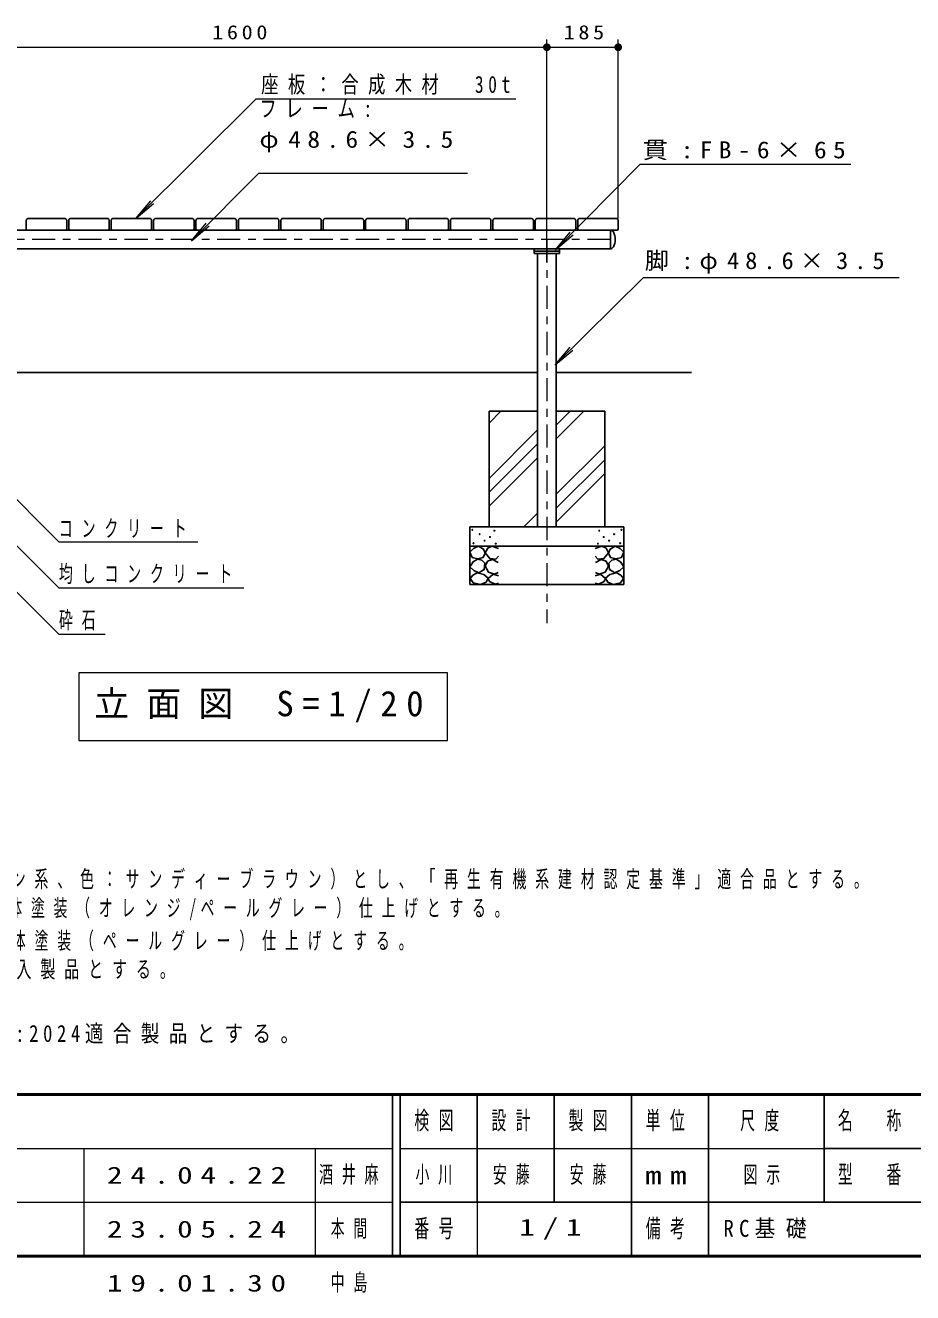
# Model space of a CAD drawing. Units: millimetres on the paper, scale 1:20. Extents: x -365 to 0, y -5 to 257.
# Drawn here: x -286.1 to -171, y -4.7 to 159.7 of the extents above; entities that cross this region are included whole.
import ezdxf

# ---------------------------------------------------------------- set-up
doc = ezdxf.new("R2010")
doc.units = ezdxf.units.MM
doc.linetypes.add('USER2', pattern=[6, 3, -1, 1, -1])
doc.layers.add('LY_1', color=7, linetype='Continuous', lineweight=25)
doc.styles.add('ＭＳ ゴシック', font='')
doc.styles.get('ＭＳ ゴシック').set_extended_font_data('MS Gothic')

# ---------------------------------------------------------------- blocks, each defined once
blk = doc.blocks.new('filled_dot')
at = {"color": 0, "linetype": 'Continuous', "lineweight": -2, "const_width": 1.25}
blk.add_lwpolyline([(-0.625, 0, 1), (0.625, 0, 1)], format="xyb", close=True, dxfattribs=at)

msp = doc.modelspace()

# ---------------------------------------------------------------- linework, layer by layer
at = {"layer": 'LY_1', "lineweight": 13}
for p, q in [((-218.465, 132.925), (-218.465, 157.859)), ((-218.465, 128.925), (-218.465, 157.859)), ((-209.215, 134.64), (-209.215, 157.859)), ((-298.465, 156.859), (-218.465, 156.859)), ((-218.465, 156.859), (-209.215, 156.859)), ((-256.181, 150.184), (-271.754, 134.64)), ((-256.181, 150.184), (-222.507, 150.184)), ((-206.344, 141.699), (-217.355, 130.569)), ((-206.344, 141.699), (-179.052, 141.699)), ((-255.804, 140.512), (-264.561, 131.756)), ((-255.804, 140.512), (-228.739, 140.512)), ((-271.754, 134.64), (-269.823, 136.936)), ((-271.754, 134.64), (-269.454, 136.566)), ((-264.561, 131.756), (-262.632, 134.054)), ((-264.561, 131.756), (-262.262, 133.685)), ((-217.355, 130.569), (-215.439, 132.878)), ((-217.355, 130.569), (-215.068, 132.51)), ((-205.954, 126.985), (-217.39, 115.639)), ((-205.954, 126.985), (-172.759, 126.985)), ((-219.682, 117.976), (-219.68, 117.978)), ((-217.39, 115.639), (-215.453, 117.929)), ((-217.39, 115.639), (-215.085, 117.558)), ((-219.682, 116.179), (-219.68, 116.182)), ((-219.683, 114.383), (-219.68, 114.386)), ((-225.965, 108.101), (-224.426, 109.64)), ((-217.25, 106.039), (-213.65, 109.64)), ((-217.25, 107.835), (-215.446, 109.64)), ((-217.25, 109.631), (-217.242, 109.64)), ((-225.965, 100.916), (-219.68, 107.201)), ((-225.965, 99.12), (-219.68, 105.405)), ((-281.756, 92.711), (-293.697, 104.652)), ((-225.965, 97.324), (-219.68, 103.609)), ((-217.25, 98.855), (-210.965, 105.14)), ((-217.25, 97.059), (-210.965, 103.344)), ((-217.25, 95.263), (-210.965, 101.548)), ((-221.465, 94.64), (-219.68, 96.425)), ((-281.756, 86.711), (-288.545, 93.499)), ((-281.756, 92.711), (-263.738, 92.711)), ((-281.756, 80.711), (-290.003, 88.957)), ((-281.756, 86.711), (-257.738, 86.711)), ((-281.756, 80.711), (-275.738, 80.711)), ((-279.138, 75.707), (-279.138, 66.907)), ((-231.338, 75.707), (-279.138, 75.707)), ((-231.338, 66.907), (-231.338, 75.707)), ((-279.138, 66.907), (-231.338, 66.907)), ((-365, 14), (-238.5, 14)), ((-278.5, 14), (-278.5, 0)), ((-248.5, 14), (-248.5, 0)), ((-237.5, 14), (-182.5, 14)), ((-365, 7), (-238.5, 7)), ((-227.5, 7), (-227.5, 0))]:
    msp.add_line(p, q, dxfattribs=at)
at = {"layer": 'LY_1'}
for p, q in [((-285.965, 134.39), (-285.965, 133.29)), ((-280.965, 134.64), (-285.715, 134.64)), ((-280.715, 133.29), (-280.715, 134.39)), ((-280.465, 134.39), (-280.465, 133.29)), ((-275.465, 134.64), (-280.215, 134.64)), ((-275.215, 133.29), (-275.215, 134.39)), ((-274.965, 134.39), (-274.965, 133.29)), ((-269.965, 134.64), (-274.715, 134.64)), ((-269.715, 133.29), (-269.715, 134.39)), ((-269.465, 134.39), (-269.465, 133.29)), ((-264.465, 134.64), (-269.215, 134.64)), ((-264.215, 133.29), (-264.215, 134.39)), ((-263.965, 134.39), (-263.965, 133.29)), ((-258.965, 134.64), (-263.715, 134.64)), ((-258.715, 133.29), (-258.715, 134.39)), ((-258.465, 134.39), (-258.465, 133.29)), ((-253.465, 134.64), (-258.215, 134.64)), ((-253.215, 133.29), (-253.215, 134.39)), ((-252.965, 134.39), (-252.965, 133.29)), ((-247.965, 134.64), (-252.715, 134.64)), ((-247.715, 133.29), (-247.715, 134.39)), ((-247.465, 134.39), (-247.465, 133.29)), ((-242.465, 134.64), (-247.215, 134.64)), ((-242.215, 133.29), (-242.215, 134.39)), ((-241.965, 134.39), (-241.965, 133.29)), ((-236.965, 134.64), (-241.715, 134.64)), ((-236.715, 133.29), (-236.715, 134.39)), ((-236.465, 134.39), (-236.465, 133.29)), ((-231.465, 134.64), (-236.215, 134.64)), ((-231.215, 133.29), (-231.215, 134.39)), ((-230.965, 134.39), (-230.965, 133.29)), ((-225.965, 134.64), (-230.715, 134.64)), ((-225.715, 133.29), (-225.715, 134.39)), ((-225.465, 134.39), (-225.465, 133.29)), ((-220.465, 134.64), (-225.215, 134.64)), ((-220.215, 133.29), (-220.215, 134.39)), ((-219.965, 134.39), (-219.965, 133.29)), ((-214.965, 134.64), (-219.715, 134.64)), ((-214.715, 133.29), (-214.715, 134.39)), ((-214.465, 134.39), (-214.465, 133.29)), ((-209.465, 134.64), (-214.215, 134.64)), ((-209.215, 133.29), (-209.215, 134.39)), ((-295.29, 133.14), (-209.365, 133.14)), ((-210.215, 133.14), (-210.215, 130.71)), ((-210.215, 130.71), (-293.855, 130.71)), ((-220.09, 130.71), (-220.09, 130.41)), ((-220.09, 130.41), (-220.09, 130.11)), ((-220.09, 130.41), (-216.84, 130.41)), ((-220.09, 130.11), (-216.84, 130.11)), ((-219.68, 130.11), (-219.68, 94.64)), ((-217.25, 130.11), (-217.25, 94.64)), ((-216.84, 130.41), (-216.84, 130.71)), ((-216.84, 130.11), (-216.84, 130.41)), ((-219.68, 114.64), (-295.29, 114.64)), ((-199.715, 114.64), (-217.25, 114.64)), ((-225.965, 109.64), (-225.965, 94.64)), ((-219.68, 109.64), (-225.965, 109.64)), ((-210.965, 109.64), (-217.25, 109.64)), ((-210.965, 109.64), (-210.965, 94.64)), ((-208.465, 94.64), (-228.465, 94.64)), ((-228.465, 94.64), (-228.465, 87.14)), ((-208.465, 94.64), (-208.465, 87.14)), ((-208.465, 92.14), (-228.465, 92.14)), ((-208.465, 87.14), (-228.465, 87.14)), ((-238.5, 21), (-238.5, 0)), ((-237.5, 21), (-237.5, 0)), ((-227.5, 21), (-227.5, 7)), ((-217.5, 21), (-217.5, 7)), ((-207.5, 21), (-207.5, 0)), ((-197.5, 21), (-197.5, 7)), ((-182.5, 21), (-182.5, 7)), ((-182.5, 14), (-70, 14)), ((-237.5, 7), (0, 7)), ((-197.5, 7), (-197.5, 0))]:
    msp.add_line(p, q, dxfattribs=at)
at = {"layer": 'LY_1', "linetype": 'USER2', "lineweight": 13}
for p, q in [((-210.215, 131.925), (-306.965, 131.925)), ((-218.465, 131.925), (-218.465, 82.14))]:
    msp.add_line(p, q, dxfattribs=at)
at = {"layer": 'LY_1', "lineweight": 50}
for p, q in [((-365, 21), (0, 21)), ((-365, 0), (0, 0))]:
    msp.add_line(p, q, dxfattribs=at)
at = {"layer": 'LY_1'}
for points in [[(-210.215, 133.14), (-210.136, 133.129), (-210.058, 133.098), (-209.982, 133.047), (-209.911, 132.977), (-209.845, 132.889), (-209.785, 132.784), (-209.733, 132.664), (-209.689, 132.532), (-209.654, 132.39), (-209.628, 132.239), (-209.613, 132.083), (-209.607, 131.925), (-209.613, 131.766), (-209.628, 131.61), (-209.654, 131.46), (-209.689, 131.317), (-209.733, 131.185), (-209.785, 131.066), (-209.845, 130.961), (-209.911, 130.872), (-209.982, 130.802), (-210.058, 130.751), (-210.136, 130.72), (-210.215, 130.71)], [(-224.744, 91.825), (-225.6, 92.141), (-226.138, 91.872), (-226.455, 91.27), (-225.869, 90.51), (-225.093, 90.446), (-224.744, 90.842)], [(-212.185, 91.825), (-211.33, 92.141), (-210.791, 91.872), (-210.475, 91.27), (-211.061, 90.51), (-211.837, 90.446), (-212.185, 90.842)], [(-224.76, 90.019), (-225.521, 90.415), (-226.154, 90.161), (-226.455, 89.512), (-226.012, 88.735), (-225.251, 88.498), (-224.76, 88.704)], [(-212.17, 90.019), (-211.409, 90.415), (-210.776, 90.161), (-210.475, 89.512), (-210.918, 88.735), (-211.679, 88.498), (-212.17, 88.704)], [(-224.744, 88.292), (-225.41, 88.498), (-226.059, 87.943), (-225.885, 87.547), (-225.156, 87.183), (-224.744, 87.341)], [(-212.185, 88.292), (-211.52, 88.498), (-210.871, 87.943), (-211.045, 87.547), (-211.774, 87.183), (-212.185, 87.341)]]:
    msp.add_lwpolyline(points, dxfattribs=at)
for points in [[(-227.342, 92.11), (-227.976, 91.809), (-228.451, 91.333), (-228.15, 90.636), (-227.422, 90.494), (-226.725, 90.652), (-226.471, 91.238), (-226.661, 91.745)], [(-209.587, 92.11), (-208.954, 91.809), (-208.478, 91.333), (-208.779, 90.636), (-209.508, 90.494), (-210.205, 90.652), (-210.459, 91.238), (-210.269, 91.745)], [(-227.469, 90.462), (-228.008, 90.114), (-228.451, 89.432), (-227.944, 88.973), (-227.279, 88.656), (-226.582, 89.1), (-226.503, 89.939), (-226.911, 90.302)], [(-209.461, 90.462), (-208.922, 90.114), (-208.478, 89.432), (-208.985, 88.973), (-209.651, 88.656), (-210.348, 89.1), (-210.427, 89.939), (-210.019, 90.302)], [(-227.51, 88.665), (-228.079, 88.346), (-228.417, 87.924), (-228.013, 87.358), (-227.071, 87.155), (-226.355, 87.474), (-226.082, 87.979), (-226.621, 88.434)], [(-209.42, 88.665), (-208.851, 88.346), (-208.513, 87.924), (-208.916, 87.358), (-209.859, 87.155), (-210.575, 87.474), (-210.848, 87.979), (-210.309, 88.434)]]:
    msp.add_lwpolyline(points, close=True, dxfattribs=at)
for centre in [(-228.135, 94.248), (-227.184, 93.678), (-225.267, 94.138), (-211.663, 94.138), (-209.746, 93.678), (-208.795, 94.248), (-227.976, 92.506), (-226.535, 92.838), (-225.837, 93.314), (-225.093, 92.458), (-211.837, 92.458), (-211.092, 93.314), (-210.395, 92.838), (-208.954, 92.506)]:
    msp.add_circle(centre, 0.05, dxfattribs=at)
for centre, radius, start, end in [((-285.715, 134.39), 0.25, 90, 180), ((-285.815, 133.29), 0.15, 180, 270), ((-280.965, 134.39), 0.25, 0, 90), ((-280.865, 133.29), 0.15, 270, 0), ((-280.215, 134.39), 0.25, 90, 180), ((-280.315, 133.29), 0.15, 180, 270), ((-275.465, 134.39), 0.25, 0, 90), ((-275.365, 133.29), 0.15, 270, 0), ((-274.715, 134.39), 0.25, 90, 180), ((-274.815, 133.29), 0.15, 180, 270), ((-269.965, 134.39), 0.25, 0, 90), ((-269.865, 133.29), 0.15, 270, 0), ((-269.215, 134.39), 0.25, 90, 180), ((-269.315, 133.29), 0.15, 180, 270), ((-264.465, 134.39), 0.25, 0, 90), ((-264.365, 133.29), 0.15, 270, 0), ((-263.715, 134.39), 0.25, 90, 180), ((-263.815, 133.29), 0.15, 180, 270), ((-258.965, 134.39), 0.25, 0, 90), ((-258.865, 133.29), 0.15, 270, 0), ((-258.215, 134.39), 0.25, 90, 180), ((-258.315, 133.29), 0.15, 180, 270), ((-253.465, 134.39), 0.25, 0, 90), ((-253.365, 133.29), 0.15, 270, 0), ((-252.715, 134.39), 0.25, 90, 180), ((-252.815, 133.29), 0.15, 180, 270), ((-247.965, 134.39), 0.25, 0, 90), ((-247.865, 133.29), 0.15, 270, 0), ((-247.215, 134.39), 0.25, 90, 180), ((-247.315, 133.29), 0.15, 180, 270), ((-242.465, 134.39), 0.25, 0, 90), ((-242.365, 133.29), 0.15, 270, 0), ((-241.715, 134.39), 0.25, 90, 180), ((-241.815, 133.29), 0.15, 180, 270), ((-236.965, 134.39), 0.25, 0, 90), ((-236.865, 133.29), 0.15, 270, 0), ((-236.215, 134.39), 0.25, 90, 180), ((-236.315, 133.29), 0.15, 180, 270), ((-231.465, 134.39), 0.25, 0, 90), ((-231.365, 133.29), 0.15, 270, 0), ((-230.715, 134.39), 0.25, 90, 180), ((-230.815, 133.29), 0.15, 180, 270), ((-225.965, 134.39), 0.25, 0, 90), ((-225.865, 133.29), 0.15, 270, 0), ((-225.215, 134.39), 0.25, 90, 180), ((-225.315, 133.29), 0.15, 180, 270), ((-220.465, 134.39), 0.25, 0, 90), ((-220.365, 133.29), 0.15, 270, 0), ((-219.715, 134.39), 0.25, 90, 180), ((-219.815, 133.29), 0.15, 180, 270), ((-214.965, 134.39), 0.25, 0, 90), ((-214.865, 133.29), 0.15, 270, 0), ((-214.215, 134.39), 0.25, 90, 180), ((-214.315, 133.29), 0.15, 180, 270), ((-209.465, 134.39), 0.25, 0, 90), ((-209.365, 133.29), 0.15, 270, 0)]:
    msp.add_arc(centre, radius, start, end, dxfattribs=at)

# ---------------------------------------------------------------- block references
at = {"layer": 'LY_1', "lineweight": 13, "xscale": 0.4, "yscale": 0.4}
msp.add_blockref('filled_dot', (-218.465, 156.859), dxfattribs=at)
at = {"layer": 'LY_1', "lineweight": 13, "xscale": 0.4, "yscale": 0.4, "rotation": 180}
for p in [(-218.465, 156.859), (-209.215, 156.859)]:
    msp.add_blockref('filled_dot', p, dxfattribs=at)

# ---------------------------------------------------------------- texts
at = {"layer": 'LY_1', "style": 'ＭＳ ゴシック'}
for s, insert, char_height, attachment_point in [('\\T1.33;\\W1.15;1600', (-258.044, 157.859), 1.833, 8), ('\\T1.33;\\W1.15;185', (-213.423, 157.859), 1.833, 8), ('\\T1.54;\\W0.75;座板：合成木材\u300030t', (-255.507, 150.684), 2.199, 7), ('\\T1.5;\\W0.75;フレーム:', (-255.739, 150.012), 2.199, 1), ('\\T1.5;\\W1.1;φ48.6×3.5', (-255.739, 146.012), 2.199, 1), ('\\T1.5;\\W1.1;貫:FB-6×65', (-206.052, 142.199), 2.199, 7), ('\\T1.5;\\W1.05;脚:φ48.6×3.5', (-205.759, 127.485), 2.199, 7), ('\\T1.64;\\W0.6;コンクリート', (-281.738, 93.211), 2.199, 7), ('\\T1.64;\\W0.6;均しコンクリート', (-281.738, 87.211), 2.199, 7), ('\\T1.64;\\W0.6;砕石', (-281.738, 81.211), 2.199, 7), ('\\T1.5;立面図\\~S=1/20', (-255.238, 71.307), 3.299, 5), ('\\T1.64;\\W0.6;合成木材は、木粉入り再生プラスチック（ポリプロピレン系、色：サンディーブラウン）とし、「再生有機系建材認定基準」適合品とする。', (-361.638, 47.567), 2.199, 7), ('\\T1.63;\\W0.6;鋼材は、電気亜鉛メッキ処理の上、ポリエステル樹脂粉体塗装（オレンジ/ペールグレー）仕上げとする。', (-361.638, 43.567), 2.199, 7), ('\\T1.64;\\W0.6;キャップは、アルミへら絞りとし、ポリエステル樹脂粉体塗装（ペールグレー）仕上げとする。', (-361.638, 39.567), 2.199, 7), ('\\T1.59;\\W0.65;本製品は、(一社)日本公園施設業協会賠償責任保険加入製品とする。', (-361.638, 35.567), 2.199, 7), ('\\T1.51;\\W0.8;本製品は、遊具の安全に関する規準JPFA-SP-S:2024適合製品とする。', (-361.638, 27.567), 2.199, 7), ('\\T1.64;\\W0.6;検図', (-232.5, 17.5), 2.346, 5), ('\\T1.64;\\W0.6;設計', (-222.5, 17.5), 2.346, 5), ('\\T1.64;\\W0.6;製図', (-212.5, 17.5), 2.346, 5), ('\\T1.64;\\W0.6;単位', (-202.5, 17.5), 2.346, 5), ('\\T1.64;\\W0.6;尺度', (-190.25, 17.5), 2.346, 5), ('\\T1.64;\\W0.6;名\u3000称', (-176, 17.5), 2.346, 5), ('\\T1.5;\\W1.35;24.04.22', (-275.5, 10.5), 2.199, 4), ('\\T1.64;\\W0.6;酒井麻', (-248, 10.5), 2.199, 4), ('\\T1.64;\\W0.6;小川', (-235.5, 10.5), 2.199, 4), ('\\T1.64;\\W0.6;安藤', (-222.5, 10.5), 2.199, 5), ('\\T1.64;\\W0.6;安藤', (-215.5, 10.5), 2.199, 4), ('\\T1.64;\\W0.6;図示', (-190, 10.5), 2.199, 5), ('\\T1.64;\\W0.6;型\u3000番', (-176, 10.5), 2.346, 5), ('\\T1.5;\\W1.35;mm', (-202.5, 10.5), 2.346, 5), ('\\T1.64;\\W0.6;本間', (-246.5, 3.5), 2.199, 4), ('\\T1.64;\\W0.6;番号', (-232.5, 3.5), 2.346, 5), ('\\T1.5;\\W1.35;1/1', (-217.5, 3.5), 2.199, 5), ('\\T1.64;\\W0.6;備考', (-202.5, 3.5), 2.346, 5), ('\\T1.5;\\W0.9;RC基礎', (-189.5, 3.5), 2.199, 5), ('\\T1.5;\\W1.35;23.05.24', (-275.5, 3.5), 2.199, 4), ('\\T1.5;\\W1.35;19.01.30', (-275.5, -3.5), 2.199, 4), ('\\T1.64;\\W0.6;中島', (-246.5, -3.5), 2.199, 4)]:
    msp.add_mtext(s, dxfattribs=dict(at, insert=insert, char_height=char_height, attachment_point=attachment_point))

doc.saveas('drawing.dxf')
